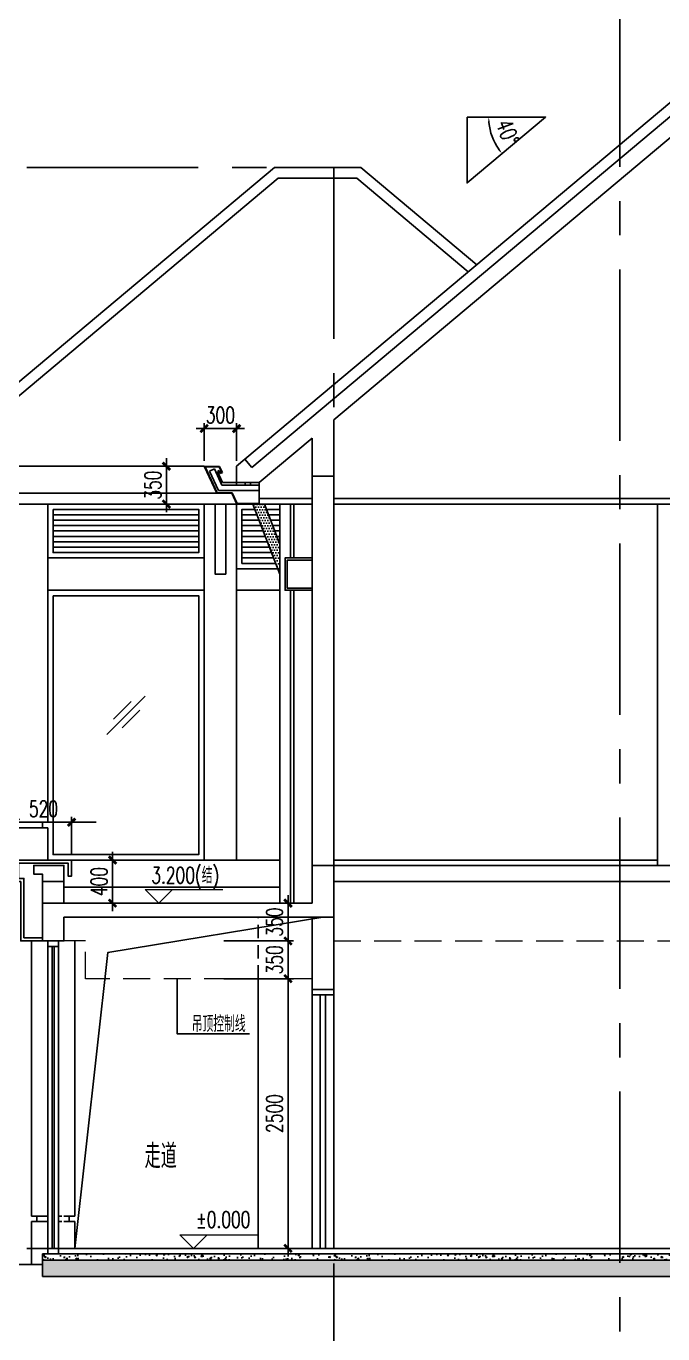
# Model space of a CAD drawing. Extents: x -395226 to -176901, y -140672 to 68263.
# Drawn here: x -333726 to -327826, y -127534 to -115413 of the extents above; entities that cross this region are included whole.
import ezdxf
from ezdxf.enums import TextEntityAlignment as Align

# ---------------------------------------------------------------- set-up
doc = ezdxf.new("R2010")
doc.units = 0
doc.header["$LTSCALE"] = 1000
doc.header["$MEASUREMENT"] = 0
for name, pattern in [('ACAD_ISO08W100', [36, 24, -3, 6, -3]), ('CENTER', [50.8, 31.75, -6.35, 6.35, -6.35]), ('HIDDEN', [0.375, 0.25, -0.125]), ('HIDDEN2', [0.1875, 0.125, -0.0625])]:
    doc.linetypes.add(name, pattern=pattern)
doc.layers.get('0').update_dxf_attribs({"linetype": 'CONTINUOUS'})
doc.layers.get('Defpoints').update_dxf_attribs({"linetype": 'CONTINUOUS'})
for name, color, linetype in [('A-COLUMN', 1, 'CONTINUOUS'), ('A-DIM', 201, 'CONTINUOUS'), ('A-DOTE', 8, 'ACAD_ISO08W100'), ('A-FACADE', 5, 'CONTINUOUS'), ('A-FACADE-hatch', 252, 'CONTINUOUS'), ('A-FIN-GRAN', 34, 'CONTINUOUS'), ('A-FIN-METAL', 150, 'CONTINUOUS'), ('A-LINE', 8, 'CONTINUOUS'), ('A-NOTE', 150, 'CONTINUOUS'), ('A-ROOF', 7, 'CONTINUOUS'), ('A-SITE', 7, 'CONTINUOUS'), ('A-TEXT-CN', 31, 'CONTINUOUS'), ('A-WALL', 2, 'CONTINUOUS'), ('A-WINDOW', 4, 'CONTINUOUS'), ('A_Wall', 3, 'CONTINUOUS'), ('FIN 03', 2, 'CONTINUOUS'), ('PUB_DIM', 3, 'CONTINUOUS'), ('ROOF 00', 8, 'CONTINUOUS')]:
    doc.layers.add(name, color=color, linetype=linetype)
doc.layers.add('A-LEVEL', color=135, linetype='CONTINUOUS', lineweight=0)
doc.layers.add('A-STAIR', color=30, linetype='CONTINUOUS', lineweight=0)
doc.styles.add('DIM_FONT', font='SIMPLEX', dxfattribs={"width": 0.7, "bigfont": 'GBCBIG'})
doc.styles.add('PRC-S', font='tjromans.shx', dxfattribs={"width": 0.7, "bigfont": 'tjhztxt.shx'})
doc.styles.add('TJHZTXT', font='tjromans.shx', dxfattribs={"width": 0.8, "bigfont": 'tjhztxt.shx'})
doc.styles.add('zjz', font='tjromans.shx', dxfattribs={"width": 0.7, "height": 500, "bigfont": 'tjhztxt.shx'})
doc.dimstyles.new('DIM100', dxfattribs={"dimscale": 100, "dimtxt": 3, "dimasz": 0.01, "dimexe": 1, "dimexo": 1, "dimgap": 1, "dimtad": 1, "dimdec": 0, "dimzin": 0, "dimdsep": 46, "dimtxsty": 'DIM_FONT', "dimblk1": '_DIMX', "dimblk2": '_DIMX', "dimsah": 1, "dimcen": 0.01, "dimclrd": 256, "dimclre": 256, "dimclrt": 7, "dimadec": 0, "dimazin": 0, "dimtfac": 1, "dimtdec": 0, "dimtix": 1, "dimtmove": 2, "dimatfit": 3, "dimldrblk": '_DIMX', "dimfxl": 0, "dimtolj": 1, "dimtzin": 5, "dimarcsym": 0})

# ---------------------------------------------------------------- blocks, each defined once
blk = doc.blocks.new('_DIMX')
blk.add_line((-150, 0), (150, 0))
at = {"const_width": 50}
blk.add_lwpolyline([(-70, -70), (70, 70)], dxfattribs=at)
blk = doc.blocks.new('*D883')
at = {"layer": 'A-DIM', "lineweight": -2}
for p, q in [((-2886, -86057), (-3236, -86057)), ((-3186, -86056), (-3186, -86056)), ((-3186, -86407), (-3186, -86057)), ((-2886, -86407), (-3236, -86407)), ((-3186, -86407), (-3186, -86408))]:
    blk.add_line(p, q, dxfattribs=at)
at = {"layer": 'Defpoints', "color": 0}
for p in [(-3186, -86057), (-2836, -86057), (-2836, -86407)]:
    blk.add_point(p, dxfattribs=at)
at = {"layer": 'A-DIM', "lineweight": -2, "xscale": 0.5, "yscale": 0.5, "zscale": 0.5}
for p, rotation in [((-3186, -86057), 270), ((-3186, -86407), 90)]:
    blk.add_blockref('_DIMX', p, dxfattribs=dict(at, rotation=rotation))
at = {"layer": 'A-DIM', "insert": (-3311, -86232), "char_height": 150, "attachment_point": 5, "rotation": 90, "style": 'DIM_FONT'}
blk.add_mtext('\\A1;350', dxfattribs=at)
blk = doc.blocks.new('*D884')
at = {"layer": 'A-DIM', "lineweight": -2}
for p, q in [((-2836, -86007), (-2836, -85657)), ((-2536, -86007), (-2536, -85657)), ((-2836, -85707), (-2837, -85707)), ((-2836, -85707), (-2536, -85707)), ((-2535, -85707), (-2535, -85707))]:
    blk.add_line(p, q, dxfattribs=at)
at = {"layer": 'Defpoints', "color": 0}
for p in [(-2536, -85707), (-2836, -86057), (-2536, -86057)]:
    blk.add_point(p, dxfattribs=at)
at = {"layer": 'A-DIM', "lineweight": -2, "xscale": 0.5, "yscale": 0.5, "zscale": 0.5}
blk.add_blockref('_DIMX', (-2836, -85707), dxfattribs=at)
at = {"layer": 'A-DIM', "lineweight": -2, "xscale": 0.5, "yscale": 0.5, "zscale": 0.5, "rotation": 180}
blk.add_blockref('_DIMX', (-2536, -85707), dxfattribs=at)
at = {"layer": 'A-DIM', "insert": (-2686, -85582), "char_height": 150, "attachment_point": 5, "style": 'DIM_FONT'}
blk.add_mtext('\\A1;300', dxfattribs=at)
blk = doc.blocks.new('A$C48EC63E0')
at = {"layer": 'A_Wall', "color": 0}
for p, q in [((0, 300), (0, 0)), ((0, 300), (0, 0)), ((50, 350), (50, 300)), ((650, 350), (650, 300)), ((700, 300), (700, 0))]:
    blk.add_line(p, q, dxfattribs=at)
for points in [[(700, 350), (0, 350)], [(0, 0), (0, 300)], [(700, 300), (0, 300)]]:
    blk.add_lwpolyline(points, dxfattribs=at)
blk = doc.blocks.new('glass hatch')
at = {"color": 9}
for p, q in [((0, 0), (355, 355)), ((61, 143), (225, 306)), ((143, 61), (306, 225))]:
    blk.add_line(p, q, dxfattribs=at)
blk = doc.blocks.new('*D1015')
at = {"layer": 'A-DIM', "lineweight": -2}
for p, q in [((-331896, -124242), (-331250, -124242)), ((-331300, -126742), (-331300, -124243)), ((-331896, -126742), (-331250, -126742))]:
    blk.add_line(p, q, dxfattribs=at)
at = {"layer": 'Defpoints', "color": 0}
for p in [(-331946, -124242), (-331300, -124242), (-331946, -126742)]:
    blk.add_point(p, dxfattribs=at)
at = {"layer": 'A-DIM', "lineweight": -2, "xscale": 0.5, "yscale": 0.5, "zscale": 0.5}
for p, rotation in [((-331300, -124242), 90), ((-331300, -126742), 270)]:
    blk.add_blockref('_DIMX', p, dxfattribs=dict(at, rotation=rotation))
at = {"layer": 'A-DIM', "insert": (-331425, -125492), "char_height": 150, "attachment_point": 5, "rotation": 90, "style": 'DIM_FONT'}
blk.add_mtext('\\A1;2500', dxfattribs=at)
blk = doc.blocks.new('*D1016')
at = {"layer": 'A-DIM', "lineweight": -2}
for p, q in [((-331896, -123892), (-331250, -123892)), ((-331300, -123892), (-331300, -123891)), ((-331300, -124242), (-331300, -123892)), ((-331896, -124242), (-331250, -124242)), ((-331300, -124243), (-331300, -124243))]:
    blk.add_line(p, q, dxfattribs=at)
at = {"layer": 'Defpoints', "color": 0}
for p in [(-331946, -123892), (-331300, -123892), (-331946, -124242)]:
    blk.add_point(p, dxfattribs=at)
at = {"layer": 'A-DIM', "lineweight": -2, "xscale": 0.5, "yscale": 0.5, "zscale": 0.5}
for p, rotation in [((-331300, -123892), 270), ((-331300, -124242), 90)]:
    blk.add_blockref('_DIMX', p, dxfattribs=dict(at, rotation=rotation))
at = {"layer": 'A-DIM', "insert": (-331425, -124067), "char_height": 150, "attachment_point": 5, "rotation": 90, "style": 'DIM_FONT'}
blk.add_mtext('\\A1;350', dxfattribs=at)
blk = doc.blocks.new('*D1017')
at = {"layer": 'A-DIM', "lineweight": -2}
for p, q in [((-331896, -123542), (-331250, -123542)), ((-331300, -123542), (-331300, -123541)), ((-331300, -123892), (-331300, -123542)), ((-331896, -123892), (-331250, -123892)), ((-331300, -123893), (-331300, -123893))]:
    blk.add_line(p, q, dxfattribs=at)
at = {"layer": 'Defpoints', "color": 0}
for p in [(-331946, -123542), (-331300, -123542), (-331946, -123892)]:
    blk.add_point(p, dxfattribs=at)
at = {"layer": 'A-DIM', "lineweight": -2, "xscale": 0.5, "yscale": 0.5, "zscale": 0.5}
for p, rotation in [((-331300, -123542), 270), ((-331300, -123892), 90)]:
    blk.add_blockref('_DIMX', p, dxfattribs=dict(at, rotation=rotation))
at = {"layer": 'A-DIM', "insert": (-331425, -123717), "char_height": 150, "attachment_point": 5, "rotation": 90, "style": 'DIM_FONT'}
blk.add_mtext('\\A1;350', dxfattribs=at)
blk = doc.blocks.new('A$C27EA7CCC')
at = {"layer": 'A-LEVEL', "linetype": 'ByBlock'}
blk.add_lwpolyline([(1018, 509), (509, 0), (0, 509), (2880, 509)], dxfattribs=at)
at = {"layer": 'A-LEVEL', "style": 'zjz', "width": 0.7}
for tag, p in [('-6.000（建筑）', (3635, 1346)), ('-6.300（结构）', (3635, 645))]:
    blk.add_attdef(tag, text='', height=600, dxfattribs=at).set_placement(p, align=Align.RIGHT)
blk = doc.blocks.new('*D1020')
at = {"layer": 'A-DIM', "lineweight": -2}
for p, q in [((-333226, -123142), (-332876, -123142)), ((-332926, -123542), (-332926, -123143)), ((-333226, -123542), (-332876, -123542))]:
    blk.add_line(p, q, dxfattribs=at)
at = {"layer": 'Defpoints', "color": 0}
for p in [(-333276, -123142), (-332926, -123142), (-333276, -123542)]:
    blk.add_point(p, dxfattribs=at)
at = {"layer": 'A-DIM', "lineweight": -2, "xscale": 0.5, "yscale": 0.5, "zscale": 0.5}
for p, rotation in [((-332926, -123142), 90), ((-332926, -123542), 270)]:
    blk.add_blockref('_DIMX', p, dxfattribs=dict(at, rotation=rotation))
at = {"layer": 'A-DIM', "insert": (-333051, -123342), "char_height": 150, "attachment_point": 5, "rotation": 90, "style": 'DIM_FONT'}
blk.add_mtext('\\A1;400', dxfattribs=at)
blk = doc.blocks.new('*D1021')
at = {"layer": 'A-DIM', "lineweight": -2}
for p, q in [((-333826, -123092), (-333826, -122742)), ((-333306, -123092), (-333306, -122742)), ((-333826, -122792), (-333307, -122792))]:
    blk.add_line(p, q, dxfattribs=at)
at = {"layer": 'Defpoints', "color": 0}
for p in [(-333306, -122792), (-333826, -123142), (-333306, -123142)]:
    blk.add_point(p, dxfattribs=at)
at = {"layer": 'A-DIM', "lineweight": -2, "xscale": 0.5, "yscale": 0.5, "zscale": 0.5, "rotation": 180}
blk.add_blockref('_DIMX', (-333826, -122792), dxfattribs=at)
at = {"layer": 'A-DIM', "lineweight": -2, "xscale": 0.5, "yscale": 0.5, "zscale": 0.5}
blk.add_blockref('_DIMX', (-333306, -122792), dxfattribs=at)
at = {"layer": 'A-DIM', "insert": (-333566, -122667), "char_height": 150, "attachment_point": 5, "style": 'DIM_FONT'}
blk.add_mtext('\\A1;520', dxfattribs=at)
blk = doc.blocks.new('A$C6CD4606C')
for p, q in [((-200, 2350), (-200, 0)), ((0, 2350), (0, 0))]:
    blk.add_line(p, q)
blk.add_lwpolyline([(-200, 2400), (-200, 2350), (0, 2350), (0, 2400)])
blk.add_lwpolyline([(-75, 2350), (-75, 0), (-125, 0), (-125, 2350)], close=True)
blk = doc.blocks.new('DDDDDDWWWW')
at = {"layer": 'A-FIN-METAL'}
for p, q in [((-2719.2, -86306.5), (-2835.8, -86056.5)), ((-2692.9, -86059.4), (-2835.8, -86056.5)), ((-2716, -86301.5), (-2827.8, -86061.7)), ((-2696.1, -86064.3), (-2827.8, -86061.7)), ((-2741.4, -86081.5), (-2786.7, -86102.7)), ((-2703.3, -86281.5), (-2786.7, -86102.7)), ((-2671.4, -86231.5), (-2741.4, -86081.5)), ((-2697, -86096.1), (-2714.2, -86104.2)), ((-2666.5, -86206.5), (-2714.2, -86104.2)), ((-2701.6, -86098.2), (-2689.3, -86124.5)), ((-2697, -86096.1), (-2686.9, -86117.9)), ((-2674, -86111.9), (-2696.1, -86064.3)), ((-2667.3, -86114.3), (-2692.9, -86059.4)), ((-2689.3, -86124.5), (-2667.3, -86114.3)), ((-2686.9, -86117.9), (-2674, -86111.9)), ((-2325.6, -86281.5), (-2703.3, -86281.5)), ((-2325.6, -86231.5), (-2671.4, -86231.5)), ((-2535.8, -86206.5), (-2666.5, -86206.5)), ((-2535.8, -86206.5), (-2535.8, -86231.5)), ((-2456.2, -86206.5), (-2456.2, -86231.5)), ((-2405.7, -86206.5), (-2405.7, -86231.5)), ((-2325.6, -86206.5), (-2325.6, -86406.5)), ((-2579.2, -86306.5), (-2719.2, -86306.5)), ((-2576, -86301.5), (-2716, -86301.5)), ((-2579.2, -86306.5), (-2532.6, -86406.5)), ((-2576, -86301.5), (-2529.4, -86401.5)), ((-2532.6, -86406.5), (-2325.6, -86406.5)), ((-2325.6, -86401.5), (-2529.4, -86401.5))]:
    blk.add_line(p, q, dxfattribs=at)
at = {"layer": 'A-DIM'}
for p1, p2, picture, middle in [((-2835.8, -86056.5), (-2535.8, -86056.5), '*D884', (-2685.8, -85581.5)), ((-2835.8, -86406.5), (-2835.8, -86056.5), '*D883', (-3310.8, -86231.5))]:
    dim = blk.add_aligned_dim(p1=p1, p2=p2, distance=350, dimstyle='DIM100', override={"dimscale": 50, "dimclrt": 256}, dxfattribs=at)
    dim.commit()
    dim.dimension.update_dxf_attribs({"geometry": picture, "text_midpoint": middle})

msp = doc.modelspace()

# ---------------------------------------------------------------- hatches: boundary and pattern name
at = {"layer": 'A-FACADE-hatch'}
h = msp.add_hatch(dxfattribs=at)
h.set_pattern_fill('DOTS', color=256, scale=400, style=0)
h.set_pattern_definition([(180, (-539461.68, -74995.32), (-12.5, 25), [0, -25])])
h.paths.add_polyline_path([(-331626.5, -119842.2), (-331519.3, -119842.2), (-331376.5, -120213.6), (-331376.5, -120492.2)])
h = msp.add_hatch(dxfattribs=at)
h.set_pattern_fill('ANSI31', color=256, scale=400, angle=135, style=0)
h.set_pattern_definition([(180, (-333476.48, -119892.21), (-1e-14, -50), [])])
h.paths.add_polyline_path([(-333476.5, -120292.2), (-332126.5, -120292.2), (-332126.5, -119892.2), (-333476.5, -119892.2)])
h = msp.add_hatch(dxfattribs=at)
h.set_pattern_fill('ANSI31', color=256, scale=400, angle=135, style=0)
h.set_pattern_definition([(180, (-331726.48, -119892.21), (-1e-14, -50), [])])
h.paths.add_polyline_path([(-331414.9, -120392.2), (-331607.2, -119892.2), (-331726.5, -119892.2), (-331726.5, -120392.2)])
h.paths.add_polyline_path([(-331500.1, -119892.2), (-331376.5, -120213.6), (-331376.5, -119892.2)])
h = msp.add_hatch(dxfattribs=at)
h.set_pattern_fill('混凝土', color=256, scale=20, style=0)
h.set_pattern_definition([(50, (-333576.48, -126852.21), (143.452, -12.5504), [15, -165]), (355, (-333576.48, -126852.21), (-27.75, 150.4384), [12, -132]), (100.4514, (-333564.52, -126853.25), (115.702, 137.888), [12.748, -140.2284]), (46.184, (-333576.48, -126812.2), (213.448, -33.104), [22.5, -247.5]), (96.636, (-333558.7, -126814.97), (186.933, 194.824), [19.122, -210.343]), (351.184, (-333576.48, -126812.2), (186.932, 194.824), [18, -198]), (21, (-333556.48, -126822.21), (119.3814, -80.524), [15, -165]), (326, (-333556.48, -126822.21), (48.663, 145.03), [12, -132]), (71.4514, (-333546.53, -126828.92), (168.0445, 64.506), [12.748, -140.2284]), (37.5, (-333576.48, -126852.21), (2.432, 66.5788), [0, -130.4, 0, -134, 0, -132.5]), (7.5, (-333576.48, -126852.21), (52.614, 78.8823), [0, -76.4, 0, -127.4, 0, -50.5]), (327.5, (-333621.08, -126852.21), (106.7645, -4.511), [0, -50, 0, -156, 0, -207]), (317.5, (-333641.08, -126852.21), (116.6372, 20.021), [0, -65, 0, -103.6, 0, -147])])
h.paths.add_polyline_path([(-330876.5, -126852.2), (-330876.5, -126792.2), (-333576.5, -126792.2), (-333576.5, -126852.2)])
h = msp.add_hatch(dxfattribs=at)
h.set_pattern_fill('卵石砌体', color=256, scale=30, style=0)
h.set_pattern_definition([(0, (-333471.48, -126942.21), (0, 150), [7.5, -22.5, 7.5, -112.5]), (0, (-333433.98, -126927.21), (0, 150), [7.5, -142.5]), (0, (-333508.98, -126912.21), (0, 150), [15, -135]), (0, (-333546.48, -126904.71), (0, 150), [22.5, -127.5]), (0, (-333471.48, -126897.21), (0, 150), [15, -15, 22.5, -97.5]), (0, (-333478.98, -126874.71), (0, 150), [22.5, -127.5]), (0, (-333516.48, -126867.21), (0, 150), [22.5, -52.5, 22.5, -52.5]), (0, (-333546.48, -126844.71), (0, 150), [22.5, -7.5, 7.5, -112.5]), (0, (-333448.98, -126829.71), (0, 150), [7.5, -142.5]), (0, (-333478.98, -126814.71), (0, 150), [15, -135]), (90, (-333576.48, -126807.21), (-150, 9e-15), [15, -135]), (90, (-333561.48, -126912.21), (-150, 9e-15), [7.5, -15, 22.5, -105]), (90, (-333523.98, -126897.21), (-150, 9e-15), [30, -7.5, 7.5, -105]), (90, (-333501.48, -126859.71), (-150, 9e-15), [22.5, -127.5]), (90, (-333493.98, -126927.21), (-150, 9e-15), [15, -135]), (90, (-333486.48, -126807.21), (-150, 9e-15), [15, -135]), (90, (-333478.98, -126897.21), (-150, 9e-15), [15, -75, 7.5, -52.5]), (90, (-333456.48, -126822.21), (-150, 9e-15), [7.5, -7.5, 7.5, -127.5]), (90, (-333448.98, -126889.71), (-150, 9e-15), [15, -22.5, 15, -97.5]), (90, (-333441.48, -126927.21), (-150, 9e-15), [15, -135]), (45, (-333568.98, -126927.21), (0, 150), [21.213, -42.4264, 31.8198, -116.6727]), (45, (-333576.48, -126927.21), (0, 150), [21.213, -190.919]), (45, (-333493.98, -126912.21), (0, 150), [21.213, -190.919]), (45, (-333508.98, -126837.21), (0, 150), [21.213, -190.919]), (45, (-333441.48, -126912.21), (0, 150), [21.213, -190.919]), (45, (-333568.98, -126897.21), (0, 150), [10.6066, -201.5254]), (45, (-333553.98, -126852.21), (0, 150), [10.6066, -201.5254]), (45, (-333538.98, -126904.71), (0, 150), [10.6066, -201.5254]), (45, (-333523.98, -126852.21), (0, 150), [10.6066, -201.5254]), (45, (-333478.98, -126882.21), (0, 150), [10.607, -201.5254]), (45, (-333478.98, -126799.71), (0, 150), [10.607, -201.5254]), (45, (-333463.98, -126814.71), (0, 150), [10.607, -201.5254]), (45, (-333456.48, -126897.21), (0, 150), [10.607, -201.5254]), (45, (-333448.98, -126934.71), (0, 150), [10.607, -201.5254]), (45, (-333448.98, -126874.71), (0, 150), [10.607, -201.5254]), (45, (-333448.98, -126799.71), (0, 150), [10.607, -201.5254]), (45, (-333441.48, -126829.71), (0, 150), [10.607, -201.5254]), (135, (-333471.48, -126814.71), (-150, 0), [10.607, -201.5254]), (135, (-333456.48, -126799.71), (-150, 0), [10.607, -201.5254]), (135, (-333448.98, -126829.71), (-150, 0), [10.607, -201.5254]), (135, (-333426.48, -126799.71), (-150, 0), [10.607, -201.5254]), (135, (-333501.48, -126852.21), (-150, 0), [10.6066, -201.5254]), (135, (-333516.48, -126867.21), (-150, 0), [10.6066, -201.5254]), (135, (-333561.48, -126904.71), (-150, 0), [10.6066, -201.5254]), (135, (-333546.48, -126904.71), (-150, 0), [10.6066, -201.5254]), (135, (-333531.48, -126852.21), (-150, 0), [10.6066, -201.5254]), (135, (-333561.48, -126874.71), (-150, 0), [10.6066, -201.5254]), (135, (-333471.48, -126897.21), (-150, 0), [10.607, -201.5254]), (135, (-333448.98, -126882.21), (-150, 0), [10.607, -201.5254]), (135, (-333441.48, -126912.21), (-150, 0), [10.607, -201.5254]), (135, (-333441.48, -126897.21), (-150, 0), [10.607, -201.5254]), (135, (-333433.98, -126927.21), (-150, 0), [10.607, -201.5254]), (135, (-333553.98, -126837.21), (-150, 0), [21.213, -190.919]), (135, (-333478.98, -126882.21), (-150, 0), [21.213, -190.919]), (135, (-333486.48, -126934.71), (-150, 0), [53.033, -159.099]), (26.565, (-333576.48, -126867.21), (150, 6e-08), [16.77, -318.64]), (26.565, (-333553.98, -126912.21), (150, 6e-08), [16.77, -318.64]), (26.565, (-333523.98, -126844.71), (150, 6e-08), [16.77, -318.64]), (26.565, (-333463.98, -126942.21), (150, 6e-08), [16.77, -318.64]), (26.565, (-333486.48, -126904.71), (150, 6e-08), [16.77, -318.64]), (26.565, (-333471.48, -126874.71), (150, 6e-08), [16.77, -318.64]), (26.565, (-333493.98, -126822.21), (150, 6e-08), [16.77, -318.64]), (26.565, (-333441.48, -126829.71), (150, 6e-08), [16.77, -318.64]), (63.435, (-333561.48, -126867.21), (6e-08, 150), [16.77, -318.64]), (63.435, (-333561.48, -126859.71), (6e-08, 150), [16.77, -318.64]), (63.435, (-333501.48, -126837.21), (6e-08, 150), [33.54, -301.87]), (63.435, (-333448.98, -126844.71), (6e-08, 150), [16.77, -318.64]), (63.435, (-333456.48, -126867.21), (6e-08, 150), [16.77, -318.64]), (63.435, (-333531.48, -126897.21), (6e-08, 150), [16.77, -318.64]), (63.435, (-333456.48, -126814.71), (6e-08, 150), [16.77, -318.64]), (63.435, (-333433.98, -126822.21), (6e-08, 150), [16.77, -318.64]), (116.565, (-333568.98, -126822.21), (-6e-08, 150), [16.77, -318.64]), (116.565, (-333486.48, -126942.21), (-6e-08, 150), [16.77, -318.64]), (116.565, (-333553.98, -126844.71), (-6e-08, 150), [16.77, -318.64]), (116.565, (-333441.48, -126859.71), (-6e-08, 150), [16.77, -318.64]), (116.565, (-333493.98, -126867.21), (-6e-08, 150), [16.77, -318.64]), (116.565, (-333448.98, -126837.21), (-6e-08, 150), [16.77, -318.64]), (116.565, (-333523.98, -126867.21), (-6e-08, 150), [16.77, -318.64]), (116.565, (-333553.98, -126897.21), (-6e-08, 150), [16.77, -318.64]), (153.435, (-333561.48, -126829.71), (-150, 6e-08), [16.77, -318.64]), (153.435, (-333508.98, -126912.21), (-150, 6e-08), [16.77, -318.64]), (153.435, (-333538.98, -126844.71), (-150, 6e-08), [16.77, -318.64]), (153.435, (-333448.98, -126904.71), (-150, 6e-08), [16.77, -318.64]), (153.435, (-333471.48, -126942.21), (-150, 6e-08), [16.77, -318.64]), (153.435, (-333456.48, -126822.21), (-150, 6e-08), [16.77, -318.64]), (153.435, (-333478.98, -126874.71), (-150, 6e-08), [16.77, -318.64]), (153.435, (-333561.48, -126829.71), (-150, 6e-08), [16.77, -318.64]), (153.435, (-333426.48, -126867.21), (-150, 6e-08), [16.77, -318.64]), (243.435, (-333568.98, -126927.21), (-6e-08, -150), [16.77, -318.64])])
h.paths.add_polyline_path([(-330876.5, -127002.2), (-330876.5, -126852.2), (-333576.5, -126852.2), (-333576.5, -127002.2)])
h = msp.add_hatch(dxfattribs=at)
h.set_pattern_fill('混凝土', color=256, scale=20, style=0)
h.set_pattern_definition([(50, (-330876.48, -126852.21), (143.452, -12.5504), [15, -165]), (355, (-330876.48, -126852.21), (-27.75, 150.4384), [12, -132]), (100.4514, (-330864.52, -126853.25), (115.702, 137.888), [12.748, -140.2284]), (46.184, (-330876.48, -126812.2), (213.448, -33.104), [22.5, -247.5]), (96.636, (-330858.7, -126814.97), (186.933, 194.824), [19.122, -210.343]), (351.184, (-330876.48, -126812.2), (186.932, 194.824), [18, -198]), (21, (-330856.48, -126822.21), (119.3814, -80.524), [15, -165]), (326, (-330856.48, -126822.21), (48.663, 145.03), [12, -132]), (71.4514, (-330846.53, -126828.92), (168.0445, 64.506), [12.748, -140.2284]), (37.5, (-330876.48, -126852.21), (2.432, 66.5788), [0, -130.4, 0, -134, 0, -132.5]), (7.5, (-330876.48, -126852.21), (52.614, 78.8823), [0, -76.4, 0, -127.4, 0, -50.5]), (327.5, (-330921.08, -126852.21), (106.7645, -4.511), [0, -50, 0, -156, 0, -207]), (317.5, (-330941.08, -126852.21), (116.6372, 20.021), [0, -65, 0, -103.6, 0, -147])])
h.paths.add_polyline_path([(-328226.5, -126852.2), (-328226.5, -126792.2), (-330876.5, -126792.2), (-330876.5, -126852.2)])
h = msp.add_hatch(dxfattribs=at)
h.set_pattern_fill('卵石砌体', color=256, scale=30, style=0)
h.set_pattern_definition([(0, (-330771.48, -126942.21), (0, 150), [7.5, -22.5, 7.5, -112.5]), (0, (-330733.98, -126927.21), (0, 150), [7.5, -142.5]), (0, (-330808.98, -126912.21), (0, 150), [15, -135]), (0, (-330846.48, -126904.71), (0, 150), [22.5, -127.5]), (0, (-330771.48, -126897.21), (0, 150), [15, -15, 22.5, -97.5]), (0, (-330778.98, -126874.71), (0, 150), [22.5, -127.5]), (0, (-330816.48, -126867.21), (0, 150), [22.5, -52.5, 22.5, -52.5]), (0, (-330846.48, -126844.71), (0, 150), [22.5, -7.5, 7.5, -112.5]), (0, (-330748.98, -126829.71), (0, 150), [7.5, -142.5]), (0, (-330778.98, -126814.71), (0, 150), [15, -135]), (90, (-330876.48, -126807.21), (-150, 9e-15), [15, -135]), (90, (-330861.48, -126912.21), (-150, 9e-15), [7.5, -15, 22.5, -105]), (90, (-330823.98, -126897.21), (-150, 9e-15), [30, -7.5, 7.5, -105]), (90, (-330801.48, -126859.71), (-150, 9e-15), [22.5, -127.5]), (90, (-330793.98, -126927.21), (-150, 9e-15), [15, -135]), (90, (-330786.48, -126807.21), (-150, 9e-15), [15, -135]), (90, (-330778.98, -126897.21), (-150, 9e-15), [15, -75, 7.5, -52.5]), (90, (-330756.48, -126822.21), (-150, 9e-15), [7.5, -7.5, 7.5, -127.5]), (90, (-330748.98, -126889.71), (-150, 9e-15), [15, -22.5, 15, -97.5]), (90, (-330741.48, -126927.21), (-150, 9e-15), [15, -135]), (45, (-330868.98, -126927.21), (0, 150), [21.213, -42.4264, 31.8198, -116.6727]), (45, (-330876.48, -126927.21), (0, 150), [21.213, -190.919]), (45, (-330793.98, -126912.21), (0, 150), [21.213, -190.919]), (45, (-330808.98, -126837.21), (0, 150), [21.213, -190.919]), (45, (-330741.48, -126912.21), (0, 150), [21.213, -190.919]), (45, (-330868.98, -126897.21), (0, 150), [10.6066, -201.5254]), (45, (-330853.98, -126852.21), (0, 150), [10.6066, -201.5254]), (45, (-330838.98, -126904.71), (0, 150), [10.6066, -201.5254]), (45, (-330823.98, -126852.21), (0, 150), [10.607, -201.5254]), (45, (-330778.98, -126882.21), (0, 150), [10.607, -201.5254]), (45, (-330778.98, -126799.71), (0, 150), [10.607, -201.5254]), (45, (-330763.98, -126814.71), (0, 150), [10.607, -201.5254]), (45, (-330756.48, -126897.21), (0, 150), [10.607, -201.5254]), (45, (-330748.98, -126934.71), (0, 150), [10.607, -201.5254]), (45, (-330748.98, -126874.71), (0, 150), [10.607, -201.5254]), (45, (-330748.98, -126799.71), (0, 150), [10.607, -201.5254]), (45, (-330741.48, -126829.71), (0, 150), [10.607, -201.5254]), (135, (-330771.48, -126814.71), (-150, 0), [10.607, -201.5254]), (135, (-330756.48, -126799.71), (-150, 0), [10.607, -201.5254]), (135, (-330748.98, -126829.71), (-150, 0), [10.607, -201.5254]), (135, (-330726.48, -126799.71), (-150, 0), [10.607, -201.5254]), (135, (-330801.48, -126852.21), (-150, 0), [10.607, -201.5254]), (135, (-330816.48, -126867.21), (-150, 0), [10.607, -201.5254]), (135, (-330861.48, -126904.71), (-150, 0), [10.6066, -201.5254]), (135, (-330846.48, -126904.71), (-150, 0), [10.6066, -201.5254]), (135, (-330831.48, -126852.21), (-150, 0), [10.607, -201.5254]), (135, (-330861.48, -126874.71), (-150, 0), [10.6066, -201.5254]), (135, (-330771.48, -126897.21), (-150, 0), [10.607, -201.5254]), (135, (-330748.98, -126882.21), (-150, 0), [10.607, -201.5254]), (135, (-330741.48, -126912.21), (-150, 0), [10.607, -201.5254]), (135, (-330741.48, -126897.21), (-150, 0), [10.607, -201.5254]), (135, (-330733.98, -126927.21), (-150, 0), [10.607, -201.5254]), (135, (-330853.98, -126837.21), (-150, 0), [21.213, -190.919]), (135, (-330778.98, -126882.21), (-150, 0), [21.213, -190.919]), (135, (-330786.48, -126934.71), (-150, 0), [53.033, -159.099]), (26.565, (-330876.48, -126867.21), (150, 6e-08), [16.77, -318.64]), (26.565, (-330853.98, -126912.21), (150, 6e-08), [16.77, -318.64]), (26.565, (-330823.98, -126844.71), (150, 6e-08), [16.77, -318.64]), (26.565, (-330763.98, -126942.21), (150, 6e-08), [16.77, -318.64]), (26.565, (-330786.48, -126904.71), (150, 6e-08), [16.77, -318.64]), (26.565, (-330771.48, -126874.71), (150, 6e-08), [16.77, -318.64]), (26.565, (-330793.98, -126822.21), (150, 6e-08), [16.77, -318.64]), (26.565, (-330741.48, -126829.71), (150, 6e-08), [16.77, -318.64]), (63.435, (-330861.48, -126867.21), (6e-08, 150), [16.77, -318.64]), (63.435, (-330861.48, -126859.71), (6e-08, 150), [16.77, -318.64]), (63.435, (-330801.48, -126837.21), (6e-08, 150), [33.54, -301.87]), (63.435, (-330748.98, -126844.71), (6e-08, 150), [16.77, -318.64]), (63.435, (-330756.48, -126867.21), (6e-08, 150), [16.77, -318.64]), (63.435, (-330831.48, -126897.21), (6e-08, 150), [16.77, -318.64]), (63.435, (-330756.48, -126814.71), (6e-08, 150), [16.77, -318.64]), (63.435, (-330733.98, -126822.21), (6e-08, 150), [16.77, -318.64]), (116.565, (-330868.98, -126822.21), (-6e-08, 150), [16.77, -318.64]), (116.565, (-330786.48, -126942.21), (-6e-08, 150), [16.77, -318.64]), (116.565, (-330853.98, -126844.71), (-6e-08, 150), [16.77, -318.64]), (116.565, (-330741.48, -126859.71), (-6e-08, 150), [16.77, -318.64]), (116.565, (-330793.98, -126867.21), (-6e-08, 150), [16.77, -318.64]), (116.565, (-330748.98, -126837.21), (-6e-08, 150), [16.77, -318.64]), (116.565, (-330823.98, -126867.21), (-6e-08, 150), [16.77, -318.64]), (116.565, (-330853.98, -126897.21), (-6e-08, 150), [16.77, -318.64]), (153.435, (-330861.48, -126829.71), (-150, 6e-08), [16.77, -318.64]), (153.435, (-330808.98, -126912.21), (-150, 6e-08), [16.77, -318.64]), (153.435, (-330838.98, -126844.71), (-150, 6e-08), [16.77, -318.64]), (153.435, (-330748.98, -126904.71), (-150, 6e-08), [16.77, -318.64]), (153.435, (-330771.48, -126942.21), (-150, 6e-08), [16.77, -318.64]), (153.435, (-330756.48, -126822.21), (-150, 6e-08), [16.77, -318.64]), (153.435, (-330778.98, -126874.71), (-150, 6e-08), [16.77, -318.64]), (153.435, (-330861.48, -126829.71), (-150, 6e-08), [16.77, -318.64]), (153.435, (-330726.48, -126867.21), (-150, 6e-08), [16.77, -318.64]), (243.435, (-330868.98, -126927.21), (-6e-08, -150), [16.77, -318.64])])
h.paths.add_polyline_path([(-328226.5, -127002.2), (-328226.5, -126852.2), (-330876.5, -126852.2), (-330876.5, -127002.2)])
h = msp.add_hatch(dxfattribs=at)
h.set_pattern_fill('混凝土', color=256, scale=20, style=0)
h.set_pattern_definition([(50, (-162432.15, -202574.59), (143.45204, -12.55043), [15, -165]), (355, (-162432.15, -202574.59), (-27.75027, 150.43843), [12, -132]), (100.4514, (-162420.2, -202575.64), (115.70188, 137.88791), [12.74804, -140.22842]), (46.1842, (-162432.15, -202534.6), (213.44821, -33.1038), [22.5, -247.5]), (96.6356, (-162414.36, -202537.35), (186.93254, 194.82357), [19.12206, -210.3426]), (351.1842, (-162432.15, -202534.6), (186.9324, 194.82372), [18, -198]), (21, (-162412.15, -202544.59), (119.38141, -80.52378), [15, -165]), (326, (-162412.15, -202544.59), (48.66307, 145.03001), [12, -132]), (71.4514, (-162402.2, -202551.3), (168.04453, 64.5061), [12.74804, -140.22842]), (37.5, (-162432.15, -202574.59), (2.431971, 66.578771), [0, -130.4, 0, -134, 0, -132.5]), (7.5, (-162432.15, -202574.59), (52.613907, 78.882342), [0, -76.4, 0, -127.4, 0, -50.5]), (327.5, (-162476.75, -202574.59), (106.764487, -4.510974), [0, -50, 0, -156, 0, -207]), (317.5, (-162496.75, -202574.59), (116.637234, 20.020996), [0, -65, 0, -103.6, 0, -147])])
h.paths.add_polyline_path([(-325251.5, -126792.2), (-328226.5, -126792.2), (-328226.5, -126852.2), (-325251.5, -126852.2)])
h = msp.add_hatch(dxfattribs=at)
h.set_pattern_fill('卵石砌体', color=256, scale=30, style=0)
h.set_pattern_definition([(0, (-328064.28, -126940.85), (0, 150), [7.5, -22.5, 7.5, -112.5]), (0, (-328026.78, -126925.85), (0, 150), [7.5, -142.5]), (0, (-328101.78, -126910.85), (0, 150), [15, -135]), (0, (-328139.28, -126903.35), (0, 150), [22.5, -127.5]), (0, (-328064.28, -126895.85), (0, 150), [15, -15, 22.5, -97.5]), (0, (-328071.78, -126873.35), (0, 150), [22.5, -127.5]), (0, (-328109.28, -126865.85), (0, 150), [22.5, -52.5, 22.5, -52.5]), (0, (-328139.28, -126843.35), (0, 150), [22.5, -7.5, 7.5, -112.5]), (0, (-328041.78, -126828.35), (0, 150), [7.5, -142.5]), (0, (-328071.78, -126813.35), (0, 150), [15, -135]), (90, (-328169.28, -126805.85), (-150, 9e-15), [15, -135]), (90, (-328154.28, -126910.85), (-150, 9e-15), [7.5, -15, 22.5, -105]), (90, (-328116.78, -126895.85), (-150, 9e-15), [30, -7.5, 7.5, -105]), (90, (-328094.28, -126858.35), (-150, 9e-15), [22.5, -127.5]), (90, (-328086.78, -126925.85), (-150, 9e-15), [15, -135]), (90, (-328079.28, -126805.85), (-150, 9e-15), [15, -135]), (90, (-328071.78, -126895.85), (-150, 9e-15), [15, -75, 7.5, -52.5]), (90, (-328049.28, -126820.85), (-150, 9e-15), [7.5, -7.5, 7.5, -127.5]), (90, (-328041.78, -126888.35), (-150, 9e-15), [15, -22.5, 15, -97.5]), (90, (-328034.28, -126925.85), (-150, 9e-15), [15, -135]), (45, (-328161.78, -126925.85), (0, 150), [21.213, -42.4264, 31.8198, -116.6727]), (45, (-328169.28, -126925.85), (0, 150), [21.213, -190.919]), (45, (-328086.78, -126910.85), (0, 150), [21.213, -190.919]), (45, (-328101.78, -126835.85), (0, 150), [21.213, -190.919]), (45, (-328034.28, -126910.85), (0, 150), [21.213, -190.919]), (45, (-328161.78, -126895.85), (0, 150), [10.6066, -201.5254]), (45, (-328146.78, -126850.85), (0, 150), [10.6066, -201.5254]), (45, (-328131.78, -126903.35), (0, 150), [10.6066, -201.5254]), (45, (-328116.78, -126850.85), (0, 150), [10.6066, -201.5254]), (45, (-328071.78, -126880.85), (0, 150), [10.6066, -201.5254]), (45, (-328071.78, -126798.35), (0, 150), [10.6066, -201.5254]), (45, (-328056.78, -126813.35), (0, 150), [10.6066, -201.5254]), (45, (-328049.28, -126895.85), (0, 150), [10.6066, -201.5254]), (45, (-328041.78, -126933.35), (0, 150), [10.6066, -201.5254]), (45, (-328041.78, -126873.35), (0, 150), [10.6066, -201.5254]), (45, (-328041.78, -126798.35), (0, 150), [10.6066, -201.5254]), (45, (-328034.28, -126828.35), (0, 150), [10.6066, -201.5254]), (135, (-328064.28, -126813.35), (-150, 0), [10.6066, -201.5254]), (135, (-328049.28, -126798.35), (-150, 0), [10.6066, -201.5254]), (135, (-328041.78, -126828.35), (-150, 0), [10.6066, -201.5254]), (135, (-328019.28, -126798.35), (-150, 0), [10.6066, -201.5254]), (135, (-328094.28, -126850.85), (-150, 0), [10.6066, -201.5254]), (135, (-328109.28, -126865.85), (-150, 0), [10.6066, -201.5254]), (135, (-328154.28, -126903.35), (-150, 0), [10.6066, -201.5254]), (135, (-328139.28, -126903.35), (-150, 0), [10.6066, -201.5254]), (135, (-328124.28, -126850.85), (-150, 0), [10.6066, -201.5254]), (135, (-328154.28, -126873.35), (-150, 0), [10.6066, -201.5254]), (135, (-328064.28, -126895.85), (-150, 0), [10.6066, -201.5254]), (135, (-328041.78, -126880.85), (-150, 0), [10.6066, -201.5254]), (135, (-328034.28, -126910.85), (-150, 0), [10.6066, -201.5254]), (135, (-328034.28, -126895.85), (-150, 0), [10.6066, -201.5254]), (135, (-328026.78, -126925.85), (-150, 0), [10.6066, -201.5254]), (135, (-328146.78, -126835.85), (-150, 0), [21.213, -190.919]), (135, (-328071.78, -126880.85), (-150, 0), [21.213, -190.919]), (135, (-328079.28, -126933.35), (-150, 0), [53.033, -159.099]), (26.565, (-328169.28, -126865.85), (150, 6e-08), [16.77, -318.64]), (26.565, (-328146.78, -126910.85), (150, 6e-08), [16.77, -318.64]), (26.565, (-328116.78, -126843.35), (150, 6e-08), [16.77, -318.64]), (26.565, (-328056.78, -126940.85), (150, 6e-08), [16.77, -318.64]), (26.565, (-328079.28, -126903.35), (150, 6e-08), [16.77, -318.64]), (26.565, (-328064.28, -126873.35), (150, 6e-08), [16.77, -318.64]), (26.565, (-328086.78, -126820.85), (150, 6e-08), [16.77, -318.64]), (26.565, (-328034.28, -126828.35), (150, 6e-08), [16.77, -318.64]), (63.435, (-328154.28, -126865.85), (6e-08, 150), [16.77, -318.64]), (63.435, (-328154.28, -126858.35), (6e-08, 150), [16.77, -318.64]), (63.435, (-328094.28, -126835.85), (6e-08, 150), [33.54, -301.87]), (63.435, (-328041.78, -126843.35), (6e-08, 150), [16.77, -318.64]), (63.435, (-328049.28, -126865.85), (6e-08, 150), [16.77, -318.64]), (63.435, (-328124.28, -126895.85), (6e-08, 150), [16.77, -318.64]), (63.435, (-328049.28, -126813.35), (6e-08, 150), [16.77, -318.64]), (63.435, (-328026.78, -126820.85), (6e-08, 150), [16.77, -318.64]), (116.565, (-328161.78, -126820.85), (-6e-08, 150), [16.77, -318.64]), (116.565, (-328079.28, -126940.85), (-6e-08, 150), [16.77, -318.64]), (116.565, (-328146.78, -126843.35), (-6e-08, 150), [16.77, -318.64]), (116.565, (-328034.28, -126858.35), (-6e-08, 150), [16.77, -318.64]), (116.565, (-328086.78, -126865.85), (-6e-08, 150), [16.77, -318.64]), (116.565, (-328041.78, -126835.85), (-6e-08, 150), [16.77, -318.64]), (116.565, (-328116.78, -126865.85), (-6e-08, 150), [16.77, -318.64]), (116.565, (-328146.78, -126895.85), (-6e-08, 150), [16.77, -318.64]), (153.435, (-328154.28, -126828.35), (-150, 6e-08), [16.77, -318.64]), (153.435, (-328101.78, -126910.85), (-150, 6e-08), [16.77, -318.64]), (153.435, (-328131.78, -126843.35), (-150, 6e-08), [16.77, -318.64]), (153.435, (-328041.78, -126903.35), (-150, 6e-08), [16.77, -318.64]), (153.435, (-328064.28, -126940.85), (-150, 6e-08), [16.77, -318.64]), (153.435, (-328049.28, -126820.85), (-150, 6e-08), [16.77, -318.64]), (153.435, (-328071.78, -126873.35), (-150, 6e-08), [16.77, -318.64]), (153.435, (-328154.28, -126828.35), (-150, 6e-08), [16.77, -318.64]), (153.435, (-328019.28, -126865.85), (-150, 6e-08), [16.77, -318.64]), (243.435, (-328161.78, -126925.85), (-6e-08, -150), [16.77, -318.64])])
h.paths.add_polyline_path([(-325251.5, -126852.2), (-328226.5, -126852.2), (-328226.5, -127002.2), (-325251.5, -127002.2)])

# ---------------------------------------------------------------- linework, layer by layer
at = {"layer": 'A-COLUMN'}
for p, q in [((-326576.5, -115259.4), (-331635.6, -119504.5)), ((-331635.6, -119504.5), (-331699.9, -119427.9)), ((-331376.5, -123142.2), (-331376.5, -119842.2)), ((-331076.5, -123192.2), (-322076.5, -123192.2)), ((-331076.5, -123542.2), (-331076.5, -123192.2)), ((-330876.5, -123342.2), (-322276.5, -123342.2)), ((-333576.5, -126792.2), (-322076.5, -126792.2)), ((-333576.5, -127002.2), (-333576.5, -126792.2)), ((-333576.5, -126792.2), (-322076.5, -126792.2)), ((-333576.5, -126852.2), (-322076.5, -126852.2)), ((-333576.5, -127002.2), (-322076.5, -127002.2))]:
    msp.add_line(p, q, dxfattribs=at)
for points in [[(-330876.5, -119063.4), (-326676.5, -115539.2)], [(-330876.5, -119063.4), (-330876.5, -119585.4), (-331076.5, -119585.4), (-331076.5, -119231.2)], [(-331776.5, -119642.2), (-331566.3, -119642.2), (-331076.5, -119231.2)], [(-331776.5, -119642.2), (-331776.5, -119492.2), (-331699.9, -119427.9)], [(-333376.5, -123342.2), (-333376.5, -123192.2), (-333656.5, -123192.2), (-333656.5, -123272.2), (-333576.5, -123272.2), (-333576.5, -123342.2), (-333376.5, -123342.2)], [(-331076.5, -123542.2), (-333576.5, -123542.2), (-333576.5, -123892.2), (-333376.5, -123892.2), (-333376.5, -123672.2), (-330876.5, -123672.2), (-330876.5, -123342.2)], [(-333426.5, -126792.2), (-333426.5, -126742.2), (-333526.5, -126742.2), (-333526.5, -126792.2)]]:
    msp.add_lwpolyline(points, dxfattribs=at)
at = {"layer": 'A-DOTE', "linetype": 'CENTER', "ltscale": 0.05}
for p, q in [((-328226.5, -115128.9), (-328226.5, -130144.6)), ((-338801.5, -116723.2), (-330626.5, -116723.2)), ((-330876.5, -116723.2), (-330876.5, -130144.6)), ((-338801.5, -126742.2), (-303701.5, -126742.2))]:
    msp.add_line(p, q, dxfattribs=at)
at = {"layer": 'A-FACADE'}
for p, q in [((-333526.5, -119842.2), (-333526.5, -122792.2)), ((-332076.5, -119842.2), (-332076.5, -123142.2)), ((-331776.5, -119842.2), (-331776.5, -123142.2)), ((-331076.5, -119792.2), (-331566.3, -119792.2)), ((-331076.5, -119842.2), (-331566.3, -119842.2)), ((-331376.5, -123142.2), (-333306.5, -123142.2)), ((-330876.5, -123142.2), (-327876.5, -123142.2)), ((-333376.5, -123392.2), (-331376.5, -123392.2)), ((-333676.5, -123892.2), (-333676.5, -126442.2)), ((-333276.5, -126442.2), (-333276.5, -123892.2)), ((-331576.5, -126742.2), (-331576.5, -124242.2)), ((-333676.5, -126442.2), (-333526.5, -126442.2)), ((-333526.5, -126492.2), (-333676.5, -126492.2)), ((-333676.5, -126892.2), (-333676.5, -126492.2)), ((-333626.5, -126492.2), (-333626.5, -126442.2)), ((-333426.5, -126442.2), (-333396.5, -126442.2)), ((-333396.5, -126492.2), (-333426.5, -126492.2)), ((-333376.5, -126442.2), (-333276.5, -126442.2)), ((-333276.5, -126492.2), (-333376.5, -126492.2)), ((-333326.5, -126492.2), (-333326.5, -126442.2)), ((-333276.5, -126742.2), (-333276.5, -126492.2)), ((-333426.5, -126742.2), (-331076.5, -126742.2)), ((-330876.5, -126742.2), (-322276.5, -126742.2))]:
    msp.add_line(p, q, dxfattribs=at)
at = {"layer": 'A-FACADE', "linetype": 'HIDDEN2'}
msp.add_line((-331576.5, -124242.2), (-331576.5, -123672.2), dxfattribs=at)
at = {"layer": 'A-FACADE'}
for points in [[(-330876.5, -119842.2), (-327276.5, -119842.2), (-327276.5, -119592.2), (-327326.5, -119592.2), (-327326.5, -119792.2), (-330876.5, -119792.2)], [(-332076.5, -120342.2), (-333526.5, -120342.2)], [(-331376.5, -120442.2), (-331776.5, -120442.2)], [(-332076.5, -120642.2), (-333526.5, -120642.2)], [(-331376.5, -120642.2), (-331776.5, -120642.2)], [(-330926.5, -126742.2), (-333426.5, -126742.2)]]:
    msp.add_lwpolyline(points, dxfattribs=at)
at = {"layer": 'A-FACADE-hatch'}
msp.add_line((-333076.5, -122792.2), (-333776.5, -122792.2), dxfattribs=at)
at = {"layer": 'A-FIN-GRAN'}
for p, q in [((-331376.5, -123542.2), (-331376.5, -119842.2)), ((-331276.5, -119842.2), (-331276.5, -120342.2)), ((-331246.5, -119842.2), (-331246.5, -120342.2)), ((-331276.5, -120642.2), (-331276.5, -123542.2)), ((-331246.5, -120642.2), (-331246.5, -123542.2))]:
    msp.add_line(p, q, dxfattribs=at)
msp.add_lwpolyline([(-333576.5, -123892.2), (-333776.5, -123892.2), (-333776.5, -123342.2), (-333826.5, -123342.2), (-333826.5, -123142.2), (-333306.5, -123142.2), (-333306.5, -123292.2), (-333336.5, -123292.2), (-333336.5, -123172.2), (-333796.5, -123172.2), (-333796.5, -123312.2), (-333746.5, -123312.2), (-333746.5, -123862.2), (-333576.5, -123862.2)], close=True, dxfattribs=at)
at = {"layer": 'A-FIN-METAL'}
msp.add_lwpolyline([(-331076.5, -120642.2), (-331326.5, -120642.2), (-331326.5, -120342.2), (-331076.5, -120342.2), (-331076.5, -120362.2), (-331306.5, -120362.2), (-331306.5, -120622.2), (-331076.5, -120622.2), (-331076.5, -120642.2)], dxfattribs=at)
at = {"layer": 'A-LINE'}
for p, q in [((-331376.5, -120492.2), (-331626.5, -119842.2)), ((-331376.5, -120213.6), (-331519.3, -119842.2)), ((-333526.5, -126742.2), (-333526.5, -123942.2)), ((-333426.5, -123942.2), (-333426.5, -126742.2)), ((-331076.5, -126742.2), (-331076.5, -124342.2)), ((-330876.5, -126742.2), (-330876.5, -124342.2)), ((-322276.5, -127002.2), (-328226.5, -127002.2))]:
    msp.add_line(p, q, dxfattribs=at)
for points in [[(-331876.5, -119842.2), (-331876.5, -120492.2), (-331976.5, -120492.2), (-331976.5, -119842.2)], [(-330976.5, -123672.2), (-332968.2, -123998.7), (-333276.5, -126742.2)]]:
    msp.add_lwpolyline(points, dxfattribs=at)
at = {"layer": 'A-NOTE'}
msp.add_lwpolyline([(-332326.5, -124242.2), (-332326.5, -124753.1), (-331657.5, -124753.1)], dxfattribs=at)
at = {"layer": 'A-ROOF'}
for p, q in [((-331699.9, -119427.9), (-326576.5, -115128.9)), ((-331426.5, -116723.2), (-330626.5, -116723.2)), ((-334909.9, -119742.2), (-331959.9, -119742.2)), ((-334723.3, -119842.2), (-331773.3, -119842.2))]:
    msp.add_line(p, q, dxfattribs=at)
for points in [[(-334726.5, -119492.2), (-331426.5, -116723.2)], [(-329551.5, -117625.2), (-330626.5, -116723.2)]]:
    msp.add_lwpolyline(points, dxfattribs=at)
at = {"layer": 'A-SITE', "ltscale": 0.05}
msp.add_lwpolyline([(-339401.5, -126892.2), (-333576.5, -126892.2)], dxfattribs=at)
at = {"layer": 'A-STAIR', "linetype": 'HIDDEN'}
msp.add_line((-330876.5, -123892.2), (-322276.5, -123892.2), dxfattribs=at)
msp.add_lwpolyline([(-331076.5, -124242.2), (-333176.5, -124242.2), (-333176.5, -123892.2), (-333376.5, -123892.2)], dxfattribs=at)
at = {"layer": 'A-WALL'}
for p, q in [((-331076.5, -119585.4), (-331076.5, -123192.2)), ((-330876.5, -119585.4), (-330876.5, -123192.2)), ((-331076.5, -123672.2), (-331076.5, -124342.2)), ((-330876.5, -123672.2), (-330876.5, -124342.2)), ((-330876.5, -124342.2), (-331076.5, -124342.2))]:
    msp.add_line(p, q, dxfattribs=at)
msp.add_lwpolyline([(-333576.5, -123542.2), (-333576.5, -123342.2), (-333376.5, -123342.2), (-333376.5, -123542.2)], dxfattribs=at)
at = {"layer": 'A-WINDOW'}
for p, q in [((-333486.5, -123942.2), (-333486.5, -126742.2)), ((-333466.5, -123942.2), (-333466.5, -126742.2))]:
    msp.add_line(p, q, dxfattribs=at)
for points in [[(-333476.5, -119892.2), (-332126.5, -119892.2), (-332126.5, -120292.2), (-333476.5, -120292.2)], [(-333476.5, -120692.2), (-332126.5, -120692.2), (-332126.5, -123092.2), (-333476.5, -123092.2)]]:
    msp.add_lwpolyline(points, close=True, dxfattribs=at)
for points in [[(-331607.2, -119892.2), (-331726.5, -119892.2), (-331726.5, -120392.2), (-331414.9, -120392.2)], [(-331376.5, -119892.2), (-331500.1, -119892.2)], [(-333525.5, -123892.2), (-333525.5, -123942.2), (-333425.5, -123942.2), (-333425.5, -123892.2)]]:
    msp.add_lwpolyline(points, dxfattribs=at)
at = {"layer": 'FIN 03'}
msp.add_line((-327876.5, -119842.2), (-327876.5, -123192.2), dxfattribs=at)
at = {"layer": 'PUB_DIM'}
for p, q in [((-329390.3, -116255.4), (-329315.3, -116255.4)), ((-329278.8, -116561.7), (-329221.4, -116513.5))]:
    msp.add_line(p, q, dxfattribs=at)
msp.add_lwpolyline([(-329640.8, -116255.4), (-329640.8, -116865.4), (-328913.8, -116255.4)], close=True, dxfattribs=at)
msp.add_arc((-328913.8, -116255.4), 526.5, 185.44352, 214.55648, dxfattribs=at)
for points in [[(-329446.3, -116305.7), (-329429.6, -116304.9), (-329440.3, -116255.4)], [(-329340.8, -116549), (-329354.1, -116559.1), (-329317.1, -116593.8)]]:
    msp.add_solid(points, dxfattribs=at)
at = {"layer": 'ROOF 00'}
for p, q in [((-334570.9, -119492.2), (-331390.1, -116823.2)), ((-330662.9, -116823.2), (-331390.1, -116823.2)), ((-329629.3, -117690.5), (-330662.9, -116823.2))]:
    msp.add_line(p, q, dxfattribs=at)
msp.add_lwpolyline([(-335026.5, -119492.2), (-332076.5, -119492.2)], dxfattribs=at)

# ---------------------------------------------------------------- block references
at = {"layer": 'A-DIM'}
msp.add_blockref('DDDDDDWWWW', (-329240.7, -33435.7), dxfattribs=at)
at = {"layer": 'A-FACADE'}
msp.add_blockref('A$C48EC63E0', (-334226.5, -123142.2), dxfattribs=at)
at = {"layer": 'A-LEVEL', "linetype": 'ByBlock'}
ref = msp.add_blockref('A$C27EA7CCC', (-332624.8, -123542.2), dxfattribs=dict(at, xscale=0.25, yscale=0.25, zscale=0.25))
ref.add_attrib('-6.000（建筑）', '3.200(结)', dxfattribs={"height": 150, "style": 'TJHZTXT', "width": 0.7}).set_placement((-331936.6, -123358.6), align=Align.RIGHT)
ref = msp.add_blockref('A$C27EA7CCC', (-332303.8, -126742.2), dxfattribs=dict(at, xscale=0.25, yscale=0.25, zscale=0.25))
ref.add_attrib('-6.000（建筑）', '%%p0.000', dxfattribs={"height": 150, "style": 'TJHZTXT', "width": 0.7}).set_placement((-331648.2, -126549.8), align=Align.RIGHT)
at = {"layer": 'A-LINE'}
msp.add_blockref('glass hatch', (-332979, -121978), dxfattribs=at)
at = {"layer": 'A-WINDOW'}
msp.add_blockref('A$C6CD4606C', (-330876.5, -126742.2), dxfattribs=at)

# ---------------------------------------------------------------- texts
at = {"layer": 'A-NOTE', "style": 'PRC-S', "width": 0.7}
msp.add_text('吊顶控制线', height=150, rotation=360, dxfattribs=at).set_placement((-332191.6, -124735.9))
at = {"layer": 'A-TEXT-CN', "style": 'PRC-S', "width": 0.7}
msp.add_text('走道', height=225, dxfattribs=at).set_placement((-332629.2, -125999.1))
at = {"layer": 'A-TEXT-CN', "insert": (-329263.7, -116396.7), "char_height": 150, "attachment_point": 5, "rotation": 290, "style": 'DIM_FONT'}
msp.add_mtext('\\A1;40°', dxfattribs=at)

# ---------------------------------------------------------------- dimensions: what is measured, and where the dimension line sits
at = {"layer": 'A-DIM'}
for p1, p2, distance, picture, middle in [((-333826.5, -123142.2), (-333306.5, -123142.2), 350, '*D1021', (-333566.5, -122667.2)), ((-333276.5, -123542.2), (-333276.5, -123142.2), -350, '*D1020', (-333051.5, -123342.2)), ((-331945.6, -123892.2), (-331945.6, -123542.2), -645.4, '*D1017', (-331425.3, -123717.2)), ((-331945.6, -124242.2), (-331945.6, -123892.2), -645.4, '*D1016', (-331425.3, -124067.2)), ((-331945.6, -126742.2), (-331945.6, -124242.2), -645.4, '*D1015', (-331425.3, -125492.2))]:
    dim = msp.add_aligned_dim(p1=p1, p2=p2, distance=distance, dimstyle='DIM100', override={"dimscale": 50, "dimclrt": 256}, dxfattribs=at)
    dim.commit()
    dim.dimension.update_dxf_attribs({"geometry": picture, "text_midpoint": middle})

doc.saveas('drawing.dxf')
